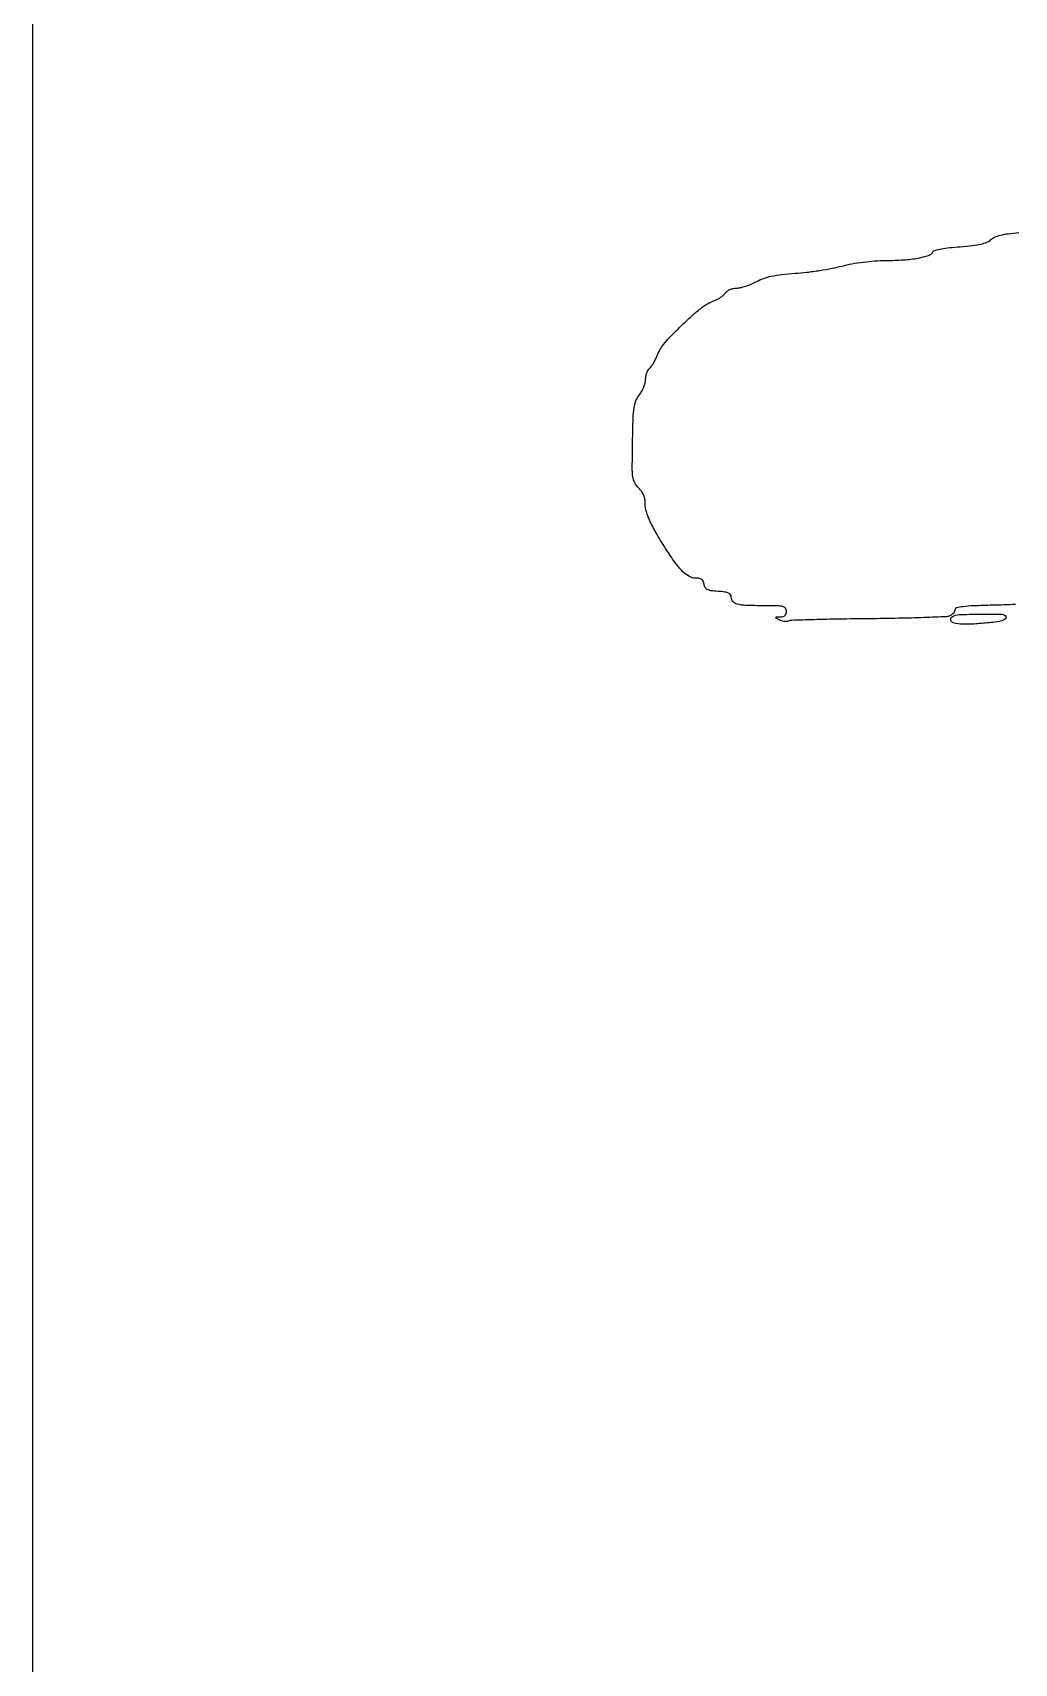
# Model space of a CAD drawing. Extents: x 0 to 2372, y 0 to 2187.
# Drawn here: x 0 to 356, y 503 to 1094 of the extents above; entities that cross this region are included whole.
import ezdxf

# ---------------------------------------------------------------- set-up
doc = ezdxf.new("R2010")
doc.units = 0

msp = doc.modelspace()

# ---------------------------------------------------------------- linework, layer by layer
msp.add_lwpolyline([(0, 1093.5), (0, 0), (1186, 0), (2372, 0), (2372, 1093.5), (2372, 2187), (1186, 2187), (0, 2187)], close=True)
msp.add_lwpolyline([(355.886638, 886.428371, -0.00337), (347.590654, 886.17252, 0.004272), (340.805534, 885.951013, 0.019785), (336.894965, 885.634573, 0.028967), (334.535858, 885.209608, 0.346623), (334, 884.529509, -0.111727), (333.872012, 883.963885, -0.058955), (333.485937, 883.351948, -0.054266), (332.919292, 882.789409, -0.055834), (332.25, 882.368132, -0.102034), (330.875691, 882.021795, -0.001667), (322.905919, 881.701485, -0.004264), (313.602691, 881.438075, -0.002809), (302.897809, 881.286478, 0.002014), (292.204278, 881.152048, 0.003084), (282.93756, 880.94104, 0.001072), (274.947913, 880.692648, 0.083489), (273.708548, 880.441654, -0.07897), (272.968864, 880.284928, -0.045329), (272.055775, 880.320935, -0.043917), (271.120803, 880.527841, -0.055376), (270.310739, 880.88591, -0.007777), (269.21248, 881.54782, -0.364448), (269.137573, 881.778584, -0.294931), (269.358081, 881.933389, -0.006245), (270.75, 881.969591, 0.057001), (271.771253, 882.100401, 0.123845), (272.464949, 882.46837, 0.135495), (272.864154, 883.094897, 0.074626), (273, 884, 0.164181), (272.635214, 885.08098, 0.173362), (271.697723, 885.690605, 0.05341), (269.661414, 885.949659, 0.004955), (264.581787, 886, -0.008612), (258.290505, 886.108373, -0.055865), (255.159188, 886.56902, -0.143831), (253.599174, 887.511315, -0.187584), (253, 889.052198, 0.13494), (252.7456, 889.977673, 0.15381), (252.062543, 890.587781, 0.075225), (250.72929, 890.962015, 0.014852), (248.25, 891.195209, -0.015171), (245.633479, 891.442993, -0.08572), (244.297425, 891.850113, -0.154754), (243.567807, 892.563106, -0.087414), (243.180449, 893.75, 0.065559), (242.876003, 894.841501, 0.137601), (242.329154, 895.522705, 0.116149), (241.437924, 895.888657, 0.039611), (240.034674, 896, -0.122774), (237.84647, 896.545534, -0.070234), (235.632272, 898.156173, -0.043294), (233.076653, 901.098742, -0.012935), (229.703815, 906, -0.010977), (226.116846, 911.786498, -0.024121), (223.691324, 916.392196, -0.031308), (222.251139, 920.062811, -0.084712), (221.85572, 922.823156, 0.047316), (221.744909, 924.454486, 0.056641), (221.326198, 925.935415, 0.055704), (220.578503, 927.304075, 0.043555), (219.489147, 928.601762, -0.07374), (218.072706, 930.51142, -0.089917), (217.39145, 932.626383, -0.034356), (217.168375, 936.130096, -0.002815), (217.266848, 945.305335, -0.003623), (217.468046, 953.825778, -0.028332), (217.814642, 957.77654, -0.0617), (218.496871, 960.266807, -0.069176), (219.75, 962.411587, 0.040098), (220.611341, 963.707109, 0.031161), (221.339062, 965.235809, 0.032002), (221.839596, 966.756337, 0.063593), (222, 968.012414, -0.045249), (222.102909, 969.147239, -0.04057), (222.409021, 970.288901, -0.042863), (222.858215, 971.271626, -0.091168), (223.392413, 971.910711, 0.061967), (224.014067, 972.572287, 0.021061), (224.747717, 973.671802, 0.020572), (225.463897, 974.966857, 0.022268), (226.05091, 976.283156, -0.033689), (227.15381, 978.61188, -0.040666), (228.501607, 980.620726, -0.024404), (230.64037, 983.054183, -0.004728), (234.755307, 987.219709, -0.011622), (238.565922, 990.832885, -0.021674), (241.840044, 993.547407, -0.026761), (244.650832, 995.451345, -0.059904), (247, 996.506627, 0.044475), (248.052898, 996.941183, 0.03138), (249.149469, 997.603067, 0.031823), (250.1256, 998.375491, 0.056173), (250.806704, 999.143459, -0.081296), (251.518578, 999.86952, -0.05203), (252.540505, 1000.466997, -0.049849), (253.721048, 1000.865409, -0.056526), (254.907765, 1001, 0.057582), (256.282725, 1001.158874, 0.021005), (258.173468, 1001.686386, 0.0205), (260.211825, 1002.442193, 0.023057), (262.101061, 1003.336633, -0.03741), (264.724432, 1004.487751, -0.031761), (267.636835, 1005.310141, -0.024732), (271.250572, 1005.901689, -0.010703), (276.105936, 1006.34669, 0.012391), (280.323525, 1006.747598, 0.008626), (285.062135, 1007.399928, 0.008706), (289.589649, 1008.18394, 0.017764), (293.105936, 1008.986521, -0.019671), (296.701902, 1009.792877, -0.013807), (300.802568, 1010.427913, -0.013593), (305.026403, 1010.846788, -0.016523), (309, 1011.000321, 0.014913), (315.481771, 1011.229867, 0.028591), (320.644909, 1011.864954, 0.033126), (324.419949, 1012.811941, 0.178152), (326.059864, 1014.096862, -0.191117), (326.807695, 1014.653123, -0.01785), (329.089003, 1015.178057, -0.019301), (332.117972, 1015.641642, -0.010318), (335.889051, 1015.991997, 0.009385), (340.410355, 1016.403553, 0.0288), (343.441724, 1016.914953, 0.043214), (345.558002, 1017.595391, 0.084728), (347.046798, 1018.542352, -0.081337), (348.468942, 1019.460429, -0.040173), (350.508507, 1020.160457, -0.029225), (353.306716, 1020.70409, -0.011932), (357.159451, 1021.128012, 0.011313)], format="xyb")
msp.add_lwpolyline([(352.435239, 882.104785, -0.385929), (352.270294, 881.21383, -0.099874), (350.836334, 880.517587, -0.03714), (347.7632, 879.962563, -0.007469), (342.223409, 879.465444, -0.019609), (336.88128, 879.276539, -0.065786), (333.418904, 879.747698, -0.285091), (332.482658, 880.755278, -0.30473), (333, 881.984687, -0.135769), (335.478948, 882.781533, -0.008737), (343.13968, 882.962757, -0.006115), (351.012532, 882.915128, -0.255061)], format="xyb", close=True)

doc.saveas('drawing.dxf')
